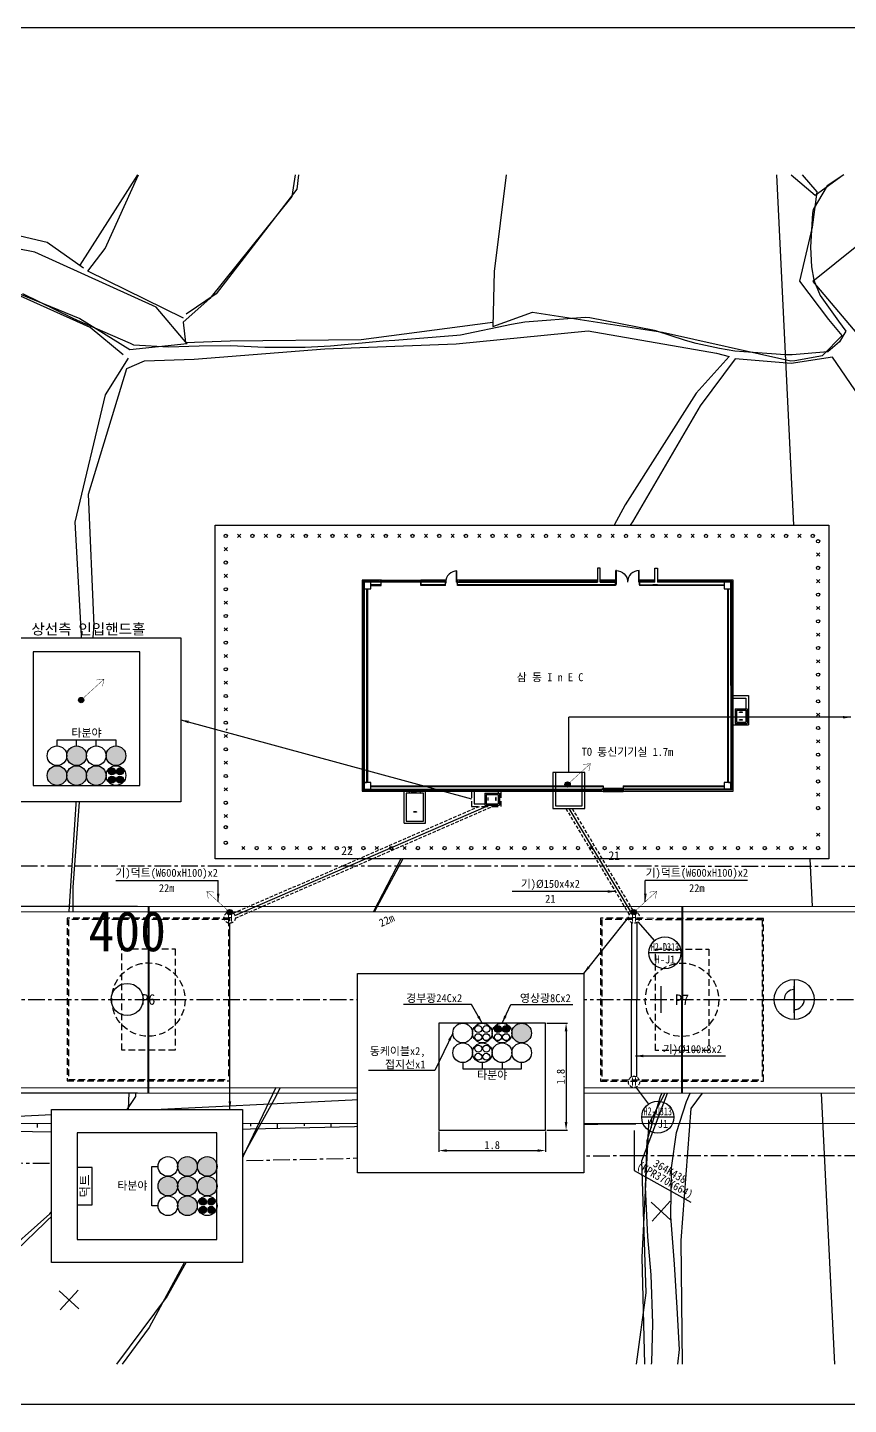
# Model space of a CAD drawing. Extents: x -230 to 157, y -3 to 160.
# Drawn here: x 52.8 to 114.4, y -3 to 100.2 of the extents above; entities that cross this region are included whole.
import ezdxf
from ezdxf.enums import TextEntityAlignment as Align

# ---------------------------------------------------------------- set-up
doc = ezdxf.new("R2010")
doc.units = 0
doc.header["$MEASUREMENT"] = 0
for name, pattern in [('A-CENTR01', [2, 1.25, -0.25, 0.25, -0.25]), ('CENTER', [2, 1.25, -0.25, 0.25, -0.25]), ('HIDDEN', [0.375, 0.25, -0.125]), ('JTBR$0$DASHED', [0.75, 0.5, -0.25]), ('PM$0$CONTINUOUS', [0])]:
    doc.linetypes.add(name, pattern=pattern)
doc.layers.get('Defpoints').update_dxf_attribs({"linetype": 'CONTINUOUS'})
for name, color, linetype in [('TT-BASE', 253, 'CONTINUOUS'), ('TT-CNTL', 1, 'A-CENTR01'), ('TT-LEAL', 1, 'CONTINUOUS'), ('TT-LEAT', 3, 'CONTINUOUS'), ('TT-LINE', 7, 'CONTINUOUS'), ('TT-TEXT', 3, 'CONTINUOUS'), ('TX-LINE', 2, 'CONTINUOUS'), ('TX-PAPR', 2, 'CONTINUOUS'), ('TZ-DIMS', 1, 'CONTINUOUS'), ('TZ-LEAL', 1, 'CONTINUOUS'), ('TZ-LEAT', 3, 'CONTINUOUS'), ('TZ-LINE', 7, 'CONTINUOUS'), ('TZ-TEX2', 3, 'CONTINUOUS'), ('TZ-TEXT', 6, 'CONTINUOUS')]:
    doc.layers.add(name, color=color, linetype=linetype)
doc.styles.get("Standard").update_dxf_attribs({"font": 'GulimChe.ttf'})
doc.linetypes.add('ZIGZAG', pattern='A,0.00254,-5.08,[131,ltypeshp.shx,S=5.08,R=0,X=-5.08,Y=0],-10.16,[131,ltypeshp.shx,S=5.08,R=180,X=5.08,Y=0],-5.08', length=20.32254)
doc.dimstyles.new('D200', dxfattribs={"dimscale": 0.2, "dimtxt": 3, "dimasz": 3, "dimexe": 0.5, "dimexo": 0.5, "dimgap": 0.5, "dimtad": 1, "dimdec": 0, "dimzin": 1, "dimdsep": 46, "dimlunit": 6, "dimtxsty": 'Standard', "dimcen": 1, "dimclrd": 1, "dimclre": 1, "dimclrt": 3, "dimadec": 0, "dimazin": 0, "dimtfac": 1, "dimtdec": 0, "dimtix": 1, "dimtmove": 2, "dimatfit": 3, "dimfxl": 0, "dimtvp": 2, "dimlwd": -1, "dimlwe": -1, "dimarcsym": 0})
doc.dimstyles.new('지시선200', dxfattribs={"dimscale": 0.2, "dimtxt": 3, "dimasz": 3, "dimexe": 0.5, "dimexo": 0.5, "dimgap": 0.5, "dimtad": 1, "dimdec": 0, "dimzin": 1, "dimdsep": 46, "dimlunit": 6, "dimtxsty": 'Standard', "dimcen": 1, "dimclrd": 6, "dimclre": 6, "dimclrt": 3, "dimadec": 0, "dimazin": 0, "dimtfac": 1, "dimtdec": 0, "dimtix": 1, "dimtmove": 2, "dimatfit": 3, "dimfxl": 0, "dimtvp": 2, "dimlwd": -1, "dimlwe": -1, "dimarcsym": 0})

# ---------------------------------------------------------------- blocks, each defined once
blk = doc.blocks.new('*D17')
at = {"layer": 'Defpoints', "color": 0}
for p in [(83.66, 17.56), (91.66, 17.56), (91.66, 16.02)]:
    blk.add_point(p, dxfattribs=at)
at = {"layer": 'TZ-LINE', "color": 1}
for p, q in [((83.66, 17.46), (83.66, 15.92)), ((91.66, 17.46), (91.66, 15.92)), ((84.26, 16.02), (91.06, 16.02))]:
    blk.add_line(p, q, dxfattribs=at)
for points in [[(84.26, 16.12), (84.26, 15.92), (83.66, 16.02)], [(91.06, 16.12), (91.06, 15.92), (91.66, 16.02)]]:
    blk.add_solid(points, dxfattribs=at)
at = {"layer": 'TZ-LINE', "color": 3, "insert": (87.66, 16.43), "char_height": 0.6, "attachment_point": 5}
blk.add_mtext('1.8', dxfattribs=at)
blk = doc.blocks.new('*D18')
at = {"layer": 'Defpoints', "color": 0}
for p in [(91.66, 25.56), (91.66, 17.56), (93.2, 17.56)]:
    blk.add_point(p, dxfattribs=at)
at = {"layer": 'TZ-LINE', "color": 1}
for p, q in [((91.76, 25.56), (93.3, 25.56)), ((93.2, 24.96), (93.2, 18.16)), ((91.76, 17.56), (93.3, 17.56))]:
    blk.add_line(p, q, dxfattribs=at)
for points in [[(93.1, 24.96), (93.3, 24.96), (93.2, 25.56)], [(93.1, 18.16), (93.3, 18.16), (93.2, 17.56)]]:
    blk.add_solid(points, dxfattribs=at)
at = {"layer": 'TZ-LINE', "color": 3, "insert": (92.8, 21.56), "char_height": 0.6, "attachment_point": 5, "rotation": 90}
blk.add_mtext('1.8', dxfattribs=at)

msp = doc.modelspace()

# ---------------------------------------------------------------- hatches: boundary and pattern name
at = {"layer": 'TZ-LINE'}
h = msp.add_hatch(color=256, dxfattribs=at)
h.dxf.hatch_style = 1
h.paths.add_polyline_path([(93.11, 43.46, 1), (93.51, 43.46, 1)])
h = msp.add_hatch(color=256, dxfattribs=at)
h.dxf.hatch_style = 1
h.paths.add_polyline_path([(67.78, 33.89, 1), (68.18, 33.89, 1)])
h = msp.add_hatch(color=256, dxfattribs=at)
h.dxf.hatch_style = 1
h.paths.add_polyline_path([(98.08, 33.89, 1), (98.48, 33.89, 1)])

# ---------------------------------------------------------------- linework, layer by layer
at = {"layer": 'TT-BASE', "linetype": 'Continuous'}
for p, q in [((61.08, 89.15), (56.74, 82.37)), ((58.65, 83.64), (61.14, 89.15)), ((72.89, 89.15), (72.64, 87.54)), ((73.13, 89.15), (73.01, 88.08)), ((88.71, 89.15), (87.82, 81.9)), ((110.06, 89.15), (111.86, 87.62)), ((112.01, 87.87), (110.91, 89.15)), ((111.86, 87.62), (113.97, 89.15)), ((114.03, 89.15), (112.78, 88.33)), ((73.01, 88.08), (66.98, 80.23)), ((111.68, 85.24), (112.01, 87.87)), ((112.78, 88.33), (111.71, 86.56)), ((72.64, 87.54), (66.49, 79.88)), ((119.32, 87.29), (111.69, 81.15)), ((54.3, 84.07), (45.28, 86.2)), ((111.67, 86.27), (111.52, 83.74)), ((111.71, 86.56), (111.67, 86.27)), ((53.37, 83.35), (45.96, 84.8)), ((110.72, 81.18), (111.68, 85.24)), ((57.02, 82.15), (54.3, 84.07)), ((57.36, 81.92), (58.65, 83.64)), ((111.52, 83.74), (111.6, 82.25)), ((62.47, 79.24), (53.37, 83.35)), ((47.61, 82.1), (56.75, 78.39)), ((57.52, 77.7), (48.58, 81.74)), ((64.52, 78.42), (57.36, 81.92)), ((87.82, 81.9), (87.72, 77.78)), ((111.6, 82.25), (111.76, 81.25)), ((112.9, 78.31), (110.72, 81.18)), ((111.69, 81.15), (117.33, 74.47)), ((111.76, 81.25), (112.24, 80.12)), ((56.21, 78.42), (52.49, 80.23)), ((66.49, 79.88), (64.49, 78.1)), ((66.98, 80.23), (64.73, 78.7)), ((112.24, 80.12), (113.63, 78.19)), ((64.79, 76.48), (62.47, 79.24)), ((87.72, 77.78), (90.69, 78.86)), ((94.62, 78.47), (90.1, 78.12)), ((90.69, 78.86), (100.43, 77.35)), ((94.99, 78.44), (94.62, 78.47)), ((99.82, 77.49), (94.99, 78.44)), ((56.58, 78.23), (56.21, 78.42)), ((60.55, 76.52), (56.58, 78.23)), ((56.75, 78.39), (60.5, 76.07)), ((60.01, 75.66), (57.52, 77.7)), ((64.49, 78.1), (64.68, 76.58)), ((77.85, 76.82), (87.52, 78.08)), ((84.96, 76.48), (94.85, 77.47)), ((89.12, 77.94), (85.29, 77.13)), ((87.52, 78.08), (87.74, 78.11)), ((90.1, 78.12), (89.12, 77.94)), ((94.85, 77.47), (104.48, 75.78)), ((99.93, 77.46), (99.82, 77.49)), ((102.15, 76.74), (99.93, 77.46)), ((113.89, 77.12), (112.9, 78.31)), ((113.63, 78.19), (114.18, 77.43)), ((114.18, 77.43), (113.7, 76.64)), ((60.5, 76.07), (64.79, 76.5)), ((60.79, 76.39), (60.55, 76.52)), ((63.4, 76.23), (60.79, 76.39)), ((64.68, 76.58), (68.02, 76.72)), ((68.02, 76.72), (77.85, 76.82)), ((75.11, 76.1), (84.96, 76.48)), ((79.48, 76.69), (75.53, 76.31)), ((80.37, 76.74), (79.48, 76.69)), ((85.01, 77.11), (80.37, 76.74)), ((85.29, 77.13), (85.01, 77.11)), ((100.43, 77.35), (110.04, 75.22)), ((102.95, 76.5), (102.15, 76.74)), ((104.69, 76.13), (102.95, 76.5)), ((112.43, 75.6), (113.89, 77.12)), ((113.7, 76.64), (112.81, 75.88)), ((58.68, 72.66), (60.41, 75.42)), ((65.69, 76.32), (63.4, 76.23)), ((65.31, 75.34), (75.11, 76.1)), ((68.05, 76.33), (65.69, 76.32)), ((70.62, 76.21), (68.05, 76.33)), ((73.65, 76.21), (70.62, 76.21)), ((75.53, 76.31), (73.65, 76.21)), ((105.42, 75.54), (102.94, 72.79)), ((105.88, 75.36), (103.24, 71.85)), ((104.48, 75.78), (105.42, 75.54)), ((105.84, 75.93), (104.69, 76.13)), ((109.62, 75.67), (105.84, 75.93)), ((110.06, 75), (105.88, 75.36)), ((110.15, 75.66), (109.62, 75.67)), ((113.18, 75.49), (110.06, 75)), ((112.81, 75.88), (110.15, 75.66)), ((110.35, 75.23), (112.43, 75.6)), ((115.18, 72.56), (113.18, 75.49)), ((57.41, 65.21), (60.27, 74.63)), ((60.27, 74.63), (61.61, 75.22)), ((61.61, 75.22), (65.31, 75.34)), ((110.04, 75.22), (110.35, 75.23)), ((56.39, 63.12), (58.68, 72.66)), ((102.94, 72.79), (97.64, 64.43)), ((103.24, 71.85), (98.18, 63.15)), ((57.83, 55.37), (57.41, 65.21)), ((97.64, 64.43), (96.8, 62.89)), ((56.95, 53.27), (56.39, 63.12)), ((98.18, 63.15), (98.01, 62.89)), ((56.97, 45.51), (57.83, 55.37)), ((56.57, 43.5), (56.95, 53.27)), ((56.26, 35.77), (56.97, 45.51)), ((55.94, 33.94), (56.57, 43.5)), ((80.82, 37.89), (78.76, 33.93)), ((80.96, 37.89), (78.85, 33.93)), ((56.26, 33.94), (56.26, 35.77)), ((80.3, 28.35), (80.3, 26.35)), ((100.3, 28.35), (100.3, 26.35)), ((110.3, 28.84), (110.3, 25.84)), ((110.3, 26.34), (110.3, 28.34)), ((108.8, 27.34), (111.8, 27.34)), ((71.45, 20.74), (68.02, 13.55)), ((71.78, 20.73), (71.32, 19.85)), ((55.55, 11.98), (60.95, 20.08)), ((60.39, 19.1), (60.45, 20.34)), ((60.95, 20.08), (60.96, 20.34)), ((71.32, 19.85), (66.57, 11.3)), ((98.88, 15.24), (100.81, 20.32)), ((100.25, 20.05), (99.26, 16.76)), ((100.59, 20.32), (99.38, 17.98)), ((100.37, 20.32), (100.25, 20.05)), ((101.47, 17.38), (102.23, 19.7)), ((102.23, 19.7), (102.51, 20.32)), ((102.57, 19.17), (103.42, 20.32)), ((54.5, 11.28), (60.39, 19.1)), ((101.82, 9.27), (102.57, 19.17)), ((99.38, 17.98), (98.87, 8.03)), ((99.26, 16.76), (99.14, 13.27)), ((101.11, 14.73), (101.47, 17.38)), ((99.21, 5.36), (98.88, 15.24)), ((101.04, 11.07), (101.11, 14.73)), ((68.02, 13.55), (63.29, 5.1)), ((99.14, 13.27), (99.31, 9.55)), ((48.42, 5.13), (55.55, 11.98)), ((47.05, 4.66), (54.5, 11.28)), ((66.57, 11.3), (61.94, 2.75)), ((101.32, 7.51), (101.04, 11.07)), ((99.31, 9.55), (99.55, 6.7)), ((101.92, 0), (101.82, 9.27)), ((98.87, 8.03), (99.08, 0)), ((101.52, 4.24), (101.32, 7.51)), ((99.55, 6.7), (99.67, 3.07)), ((98.49, 0), (99.21, 5.36)), ((63.29, 5.1), (59.51, 0)), ((101.71, 1.12), (101.52, 4.24)), ((61.94, 2.75), (59.92, 0)), ((99.67, 3.07), (99.6, 0.13)), ((101.57, 0), (101.71, 1.12)), ((99.6, 0.13), (99.57, 0))]:
    msp.add_line(p, q, dxfattribs=at)
at = {"layer": 'TT-BASE'}
for p, q in [((110.27, 62.89), (108.99, 89.15)), ((68.58, 61.98), (68.81, 62.21)), ((68.58, 62.21), (68.81, 61.98)), ((70.58, 61.98), (70.81, 62.21)), ((70.58, 62.21), (70.81, 61.98)), ((72.58, 61.98), (72.81, 62.21)), ((72.58, 62.21), (72.81, 61.98)), ((74.58, 61.98), (74.81, 62.21)), ((74.58, 62.21), (74.81, 61.98)), ((76.58, 61.98), (76.81, 62.21)), ((76.58, 62.21), (76.81, 61.98)), ((78.58, 61.98), (78.81, 62.21)), ((78.58, 62.21), (78.81, 61.98)), ((80.58, 61.98), (80.81, 62.21)), ((80.58, 62.21), (80.81, 61.98)), ((82.58, 61.98), (82.81, 62.21)), ((82.58, 62.21), (82.81, 61.98)), ((84.58, 61.98), (84.81, 62.21)), ((84.58, 62.21), (84.81, 61.98)), ((86.58, 61.98), (86.81, 62.21)), ((86.58, 62.21), (86.81, 61.98)), ((88.58, 61.98), (88.81, 62.21)), ((88.58, 62.21), (88.81, 61.98)), ((90.58, 61.98), (90.81, 62.21)), ((90.58, 62.21), (90.81, 61.98)), ((92.58, 61.98), (92.81, 62.21)), ((92.58, 62.21), (92.81, 61.98)), ((94.58, 61.98), (94.81, 62.21)), ((94.58, 62.21), (94.81, 61.98)), ((96.58, 61.98), (96.81, 62.21)), ((96.58, 62.21), (96.81, 61.98)), ((98.58, 61.98), (98.81, 62.21)), ((98.58, 62.21), (98.81, 61.98)), ((100.58, 61.98), (100.81, 62.21)), ((100.58, 62.21), (100.81, 61.98)), ((102.58, 61.98), (102.81, 62.21)), ((102.58, 62.21), (102.81, 61.98)), ((104.58, 61.98), (104.81, 62.21)), ((104.58, 62.21), (104.81, 61.98)), ((106.58, 61.98), (106.81, 62.21)), ((106.58, 62.21), (106.81, 61.98)), ((108.58, 61.98), (108.81, 62.21)), ((108.58, 62.21), (108.81, 61.98)), ((110.58, 61.98), (110.81, 62.21)), ((110.58, 62.21), (110.81, 61.98)), ((67.58, 60.98), (67.81, 61.21)), ((67.58, 61.21), (67.81, 60.98)), ((111.98, 60.58), (112.21, 60.81)), ((111.98, 60.81), (112.21, 60.58)), ((67.58, 58.98), (67.81, 59.21)), ((67.58, 59.21), (67.81, 58.98)), ((95.56, 59.67), (95.56, 58.78)), ((77.91, 58.78), (77.91, 42.96)), ((79.31, 58.78), (77.91, 58.78)), ((78, 58.69), (78, 43.05)), ((79.21, 58.69), (78, 58.69)), ((78.06, 58.62), (78.06, 51.25)), ((84.15, 58.62), (78.06, 58.62)), ((78.25, 58.12), (78.25, 43.62)), ((78.31, 58.12), (78.31, 43.62)), ((79.31, 58.43), (78.56, 58.43)), ((78.56, 58.43), (79.31, 58.43)), ((79.21, 58.69), (79.21, 58.62)), ((79.31, 58.78), (79.31, 58.43)), ((79.33, 58.38), (79.33, 58.68)), ((79.36, 58.78), (82.26, 58.78)), ((79.36, 58.74), (82.26, 58.74)), ((79.36, 58.72), (82.26, 58.72)), ((79.36, 58.68), (82.26, 58.68)), ((82.3, 58.38), (82.3, 58.68)), ((82.31, 58.78), (82.31, 58.43)), ((83.35, 58.43), (82.31, 58.43)), ((83.29, 58.62), (82.39, 58.62)), ((84.15, 58.43), (83.06, 58.43)), ((84.15, 58.38), (84.15, 58.43)), ((96.94, 58.43), (85.05, 58.43)), ((85.31, 58.78), (85.31, 58.78)), ((99.86, 58.63), (98.71, 58.63)), ((98.71, 58.43), (105.06, 58.43)), ((100.06, 58.43), (99.71, 58.43)), ((105.56, 58.62), (100.06, 58.63)), ((105.32, 43.62), (105.32, 58.12)), ((105.37, 43.62), (105.37, 58.12)), ((105.56, 50.87), (105.56, 58.6)), ((111.98, 58.58), (112.21, 58.81)), ((111.98, 58.81), (112.21, 58.58)), ((67.58, 56.98), (67.81, 57.21)), ((67.58, 57.21), (67.81, 56.98)), ((111.98, 56.58), (112.21, 56.81)), ((111.98, 56.81), (112.21, 56.58)), ((67.58, 54.98), (67.81, 55.21)), ((67.58, 55.21), (67.81, 54.98)), ((111.98, 54.58), (112.21, 54.81)), ((111.98, 54.81), (112.21, 54.58)), ((67.58, 52.98), (67.81, 53.21)), ((67.58, 53.21), (67.81, 52.98)), ((111.98, 52.58), (112.21, 52.81)), ((111.98, 52.81), (112.21, 52.58)), ((67.58, 50.98), (67.81, 51.21)), ((67.58, 51.21), (67.81, 50.98)), ((78.06, 51.25), (78.06, 43.62)), ((111.98, 50.58), (112.21, 50.81)), ((111.98, 50.81), (112.21, 50.58)), ((77.91, 50.22), (77.91, 42.96)), ((78, 50.12), (78, 43.05)), ((105.73, 50.12), (106.87, 50.12)), ((105.73, 49.92), (106.67, 49.92)), ((106.67, 49.92), (106.67, 49.12)), ((106.87, 50.12), (106.87, 47.92)), ((67.58, 48.98), (67.81, 49.21)), ((67.58, 49.21), (67.81, 48.98)), ((105.87, 49.12), (105.87, 48.02)), ((105.87, 49.12), (106.77, 49.12)), ((105.97, 49.02), (105.97, 48.12)), ((105.97, 49.02), (106.67, 49.02)), ((106.42, 48.88), (106.2, 48.88)), ((106.2, 48.86), (106.2, 48.88)), ((106.42, 48.86), (106.2, 48.86)), ((106.42, 48.86), (106.42, 48.88)), ((106.67, 49.02), (106.67, 48.12)), ((106.77, 49.12), (106.77, 48.02)), ((111.98, 48.58), (112.21, 48.81)), ((111.98, 48.81), (112.21, 48.58)), ((67.74, 47.54), (67.79, 47.66)), ((105.73, 47.92), (106.87, 47.92)), ((105.87, 48.02), (106.77, 48.02)), ((105.97, 48.12), (106.67, 48.12)), ((106.42, 48.3), (106.2, 48.3)), ((106.2, 48.28), (106.2, 48.3)), ((106.42, 48.28), (106.2, 48.28)), ((106.42, 48.28), (106.42, 48.3)), ((67.58, 46.98), (67.81, 47.21)), ((67.58, 47.21), (67.81, 46.98)), ((111.98, 46.58), (112.21, 46.81)), ((111.98, 46.81), (112.21, 46.58)), ((67.58, 44.98), (67.81, 45.21)), ((67.58, 45.21), (67.81, 44.98)), ((111.98, 44.58), (112.21, 44.81)), ((111.98, 44.81), (112.21, 44.58)), ((78.56, 43.31), (78.56, 43.37)), ((78.56, 43.37), (95.99, 43.37)), ((95.99, 43.37), (95.99, 43.18)), ((97.49, 43.37), (105.06, 43.37)), ((97.49, 43.37), (97.49, 43.18)), ((67.58, 42.98), (67.81, 43.21)), ((67.58, 43.21), (67.81, 42.98)), ((77.91, 42.96), (95.99, 42.96)), ((78, 43.05), (95.89, 43.05)), ((78.56, 43.31), (95.99, 43.31)), ((78.56, 43.12), (95.99, 43.12)), ((86.31, 42.96), (86.31, 42.02)), ((87.11, 42.82), (87.11, 41.92)), ((87.11, 42.82), (88.21, 42.82)), ((87.21, 42.72), (87.21, 42.02)), ((87.21, 42.72), (88.11, 42.72)), ((87.35, 42.27), (87.35, 42.49)), ((87.37, 42.49), (87.35, 42.49)), ((87.37, 42.27), (87.37, 42.49)), ((87.93, 42.27), (87.93, 42.49)), ((87.95, 42.49), (87.93, 42.49)), ((87.95, 42.27), (87.95, 42.49)), ((88.11, 42.96), (88.11, 42.82)), ((88.11, 42.72), (88.11, 42.02)), ((88.21, 42.82), (88.21, 41.92)), ((95.89, 43.12), (95.89, 43.05)), ((95.99, 43.08), (95.99, 42.91)), ((97.49, 42.91), (95.99, 42.91)), ((96.07, 43.08), (96.07, 42.91)), ((96.14, 43.08), (96.14, 42.91)), ((96.21, 43.08), (96.21, 42.91)), ((96.28, 43.08), (96.28, 42.91)), ((96.35, 43.08), (96.35, 42.91)), ((96.42, 43.08), (96.42, 42.91)), ((96.49, 43.08), (96.49, 42.91)), ((96.56, 43.08), (96.56, 42.91)), ((96.63, 43.08), (96.63, 42.91)), ((96.7, 43.08), (96.7, 42.91)), ((96.78, 43.08), (96.78, 42.91)), ((96.86, 43.08), (96.86, 42.91)), ((96.93, 43.08), (96.93, 42.91)), ((97, 43.08), (97, 42.91)), ((97.07, 43.08), (97.07, 42.91)), ((97.14, 43.08), (97.14, 42.91)), ((97.21, 43.08), (97.21, 42.91)), ((97.28, 43.08), (97.28, 42.91)), ((97.35, 43.08), (97.35, 42.91)), ((97.42, 43.08), (97.42, 42.91)), ((97.49, 43.31), (105.06, 43.31)), ((97.49, 43.11), (97.49, 42.96)), ((97.49, 42.96), (97.49, 43.11)), ((97.49, 43.08), (97.49, 42.91)), ((97.59, 43.12), (97.59, 43.05)), ((111.98, 42.58), (112.21, 42.81)), ((111.98, 42.81), (112.21, 42.58)), ((81.99, 41.41), (81.76, 41.41)), ((81.99, 41.41), (81.76, 41.41)), ((81.99, 41.38), (81.76, 41.38)), ((81.99, 41.38), (81.76, 41.38)), ((81.99, 41.41), (81.99, 41.38)), ((81.99, 41.41), (81.99, 41.38)), ((86.31, 42.02), (87.11, 42.02)), ((87.11, 41.92), (88.21, 41.92)), ((87.21, 42.02), (88.11, 42.02)), ((87.37, 42.27), (87.35, 42.27)), ((87.95, 42.27), (87.93, 42.27)), ((67.58, 40.98), (67.81, 41.21)), ((67.58, 41.21), (67.81, 40.98)), ((111.98, 39.58), (112.21, 39.81)), ((111.98, 39.81), (112.21, 39.58)), ((68.9, 38.58), (69.13, 38.81)), ((69.13, 38.58), (68.9, 38.81)), ((70.9, 38.58), (71.13, 38.81)), ((71.13, 38.58), (70.9, 38.81)), ((72.9, 38.58), (73.13, 38.81)), ((73.13, 38.58), (72.9, 38.81)), ((74.9, 38.58), (75.13, 38.81)), ((75.13, 38.58), (74.9, 38.81)), ((76.9, 38.58), (77.13, 38.81)), ((77.13, 38.58), (76.9, 38.81)), ((78.9, 38.58), (79.13, 38.81)), ((79.13, 38.58), (78.9, 38.81)), ((80.98, 38.58), (81.21, 38.81)), ((81.21, 38.58), (80.98, 38.81)), ((82.98, 38.58), (83.21, 38.81)), ((83.21, 38.58), (82.98, 38.81)), ((84.98, 38.58), (85.21, 38.81)), ((85.21, 38.58), (84.98, 38.81)), ((86.98, 38.58), (87.21, 38.81)), ((87.21, 38.58), (86.98, 38.81)), ((88.98, 38.58), (89.21, 38.81)), ((89.21, 38.58), (88.98, 38.81)), ((90.98, 38.58), (91.21, 38.81)), ((91.21, 38.58), (90.98, 38.81)), ((92.98, 38.58), (93.21, 38.81)), ((93.21, 38.58), (92.98, 38.81)), ((94.98, 38.58), (95.21, 38.81)), ((95.21, 38.58), (94.98, 38.81)), ((96.98, 38.58), (97.21, 38.81)), ((97.21, 38.58), (96.98, 38.81)), ((98.98, 38.58), (99.21, 38.81)), ((99.21, 38.58), (98.98, 38.81)), ((100.98, 38.58), (101.21, 38.81)), ((101.21, 38.58), (100.98, 38.81)), ((102.98, 38.58), (103.21, 38.81)), ((103.21, 38.58), (102.98, 38.81)), ((104.98, 38.58), (105.21, 38.81)), ((105.21, 38.58), (104.98, 38.81)), ((106.98, 38.58), (107.21, 38.81)), ((107.21, 38.58), (106.98, 38.81)), ((108.98, 38.58), (109.21, 38.81)), ((109.21, 38.58), (108.98, 38.81)), ((110.98, 38.58), (111.21, 38.81)), ((111.21, 38.58), (110.98, 38.81)), ((111.67, 34.32), (111.49, 37.89)), ((-1.13, 34.36, 157), (157.31, 34.3, 157)), ((61.87, 34.34, 157), (61.86, 20.34, 157)), ((61.92, 34.34, 157), (61.91, 20.34, 157)), ((101.87, 34.32, 157), (101.86, 20.32, 157)), ((101.92, 34.32, 157), (101.91, 20.32, 157)), ((-1.13, 33.96, 157), (157.31, 33.9, 157)), ((-1.13, 20.76, 157), (157.31, 20.7, 157)), ((-1.13, 20.36, 157), (157.31, 20.3, 157)), ((-1.13, 16.01), (87.38, 20.33)), ((113.34, 0), (112.35, 20.32)), ((157.31, 18.01), (5.67, 18.06)), ((38.44, 17.57), (58.44, 17.41)), ((53.58, 17.75, 157), (53.58, 18.04, 157)), ((55.58, 17.43, 157), (55.58, 18.04, 157)), ((57.58, 17.74, 157), (57.58, 18.04, 157)), ((58.44, 17.41), (78.44, 17.85)), ((59.58, 17.44, 157), (59.58, 18.04, 157)), ((61.58, 17.76, 157), (61.58, 18.04, 157)), ((63.58, 17.53, 157), (63.58, 18.04, 157)), ((65.58, 17.8, 157), (65.58, 18.04, 157)), ((67.58, 17.61, 157), (67.58, 18.04, 157)), ((69.58, 17.85, 157), (69.58, 18.04, 157)), ((71.58, 17.7, 157), (71.58, 18.04, 157)), ((73.58, 17.87, 157), (73.58, 18.04, 157)), ((75.58, 17.79, 157), (75.58, 18.04, 157)), ((77.58, 17.9, 157), (77.58, 18.03, 157)), ((78.44, 17.85), (98.44, 18.03)), ((79.58, 17.86, 157), (79.58, 18.03, 157)), ((81.58, 17.88, 157), (81.58, 18.03, 157)), ((83.58, 17.9, 157), (83.58, 18.03, 157)), ((85.58, 17.92, 157), (85.58, 18.03, 157)), ((87.58, 17.93, 157), (87.58, 18.03, 157)), ((89.58, 17.95, 157), (89.58, 18.03, 157)), ((91.58, 17.97, 157), (91.58, 18.03, 157)), ((93.58, 17.99, 157), (93.58, 18.03, 157)), ((95.58, 18, 157), (95.58, 18.03, 157)), ((97.58, 18.02, 157), (97.58, 18.03, 157)), ((101.06, 10.81), (99.57, 12.16)), ((99.64, 10.74), (100.99, 12.22)), ((56.68, 4.15), (55.2, 5.5)), ((55.27, 4.08), (56.62, 5.56))]:
    msp.add_line(p, q, dxfattribs=at)
at = {"layer": 'TT-BASE', "ltscale": 0.1}
for p, q in [((78.06, 58.12), (78.25, 58.12)), ((78.56, 58.38), (79.33, 58.38)), ((79.31, 58.62), (79.21, 58.62)), ((79.31, 58.62), (79.31, 58.78)), ((79.31, 58.78), (79.31, 58.62)), ((84.15, 58.38), (82.3, 58.38)), ((84.15, 58.78), (82.31, 58.78)), ((82.39, 58.62), (82.39, 58.69)), ((84.08, 58.62), (84.08, 58.69)), ((84.15, 58.42), (84.15, 58.78)), ((95.56, 58.78), (85.05, 58.78)), ((85.05, 58.38), (85.05, 58.78)), ((85.05, 58.62), (95.56, 58.62)), ((85.16, 58.62), (85.05, 58.62)), ((96.91, 58.38), (85.05, 58.38)), ((85.16, 58.69), (85.16, 58.62)), ((85.56, 58.62), (85.56, 58.62)), ((96.94, 58.78), (95.76, 58.78)), ((95.77, 58.78), (95.76, 58.77)), ((95.76, 58.62), (96.91, 58.62)), ((96.91, 58.43), (96.91, 58.38)), ((99.86, 58.78), (98.68, 58.78)), ((98.68, 58.69), (98.68, 58.78)), ((98.71, 58.63), (98.71, 58.43)), ((98.71, 58.43), (98.71, 58.38)), ((105.06, 58.38), (98.71, 58.38)), ((105.72, 58.78), (100.06, 58.78)), ((105.72, 42.96), (105.72, 58.78)), ((78.06, 43.62), (78.25, 43.62)), ((105.37, 43.62), (105.56, 43.62)), ((81.07, 40.56), (81.07, 43.05)), ((82.67, 40.56), (82.67, 43.05)), ((95.99, 43.12), (95.89, 43.12)), ((95.89, 43.12), (95.89, 43.05)), ((100.06, 43.12), (97.49, 43.12)), ((97.49, 43.12), (97.59, 43.12)), ((97.49, 42.96), (105.72, 42.96)), ((97.59, 43.12), (97.59, 43.05)), ((81.07, 40.56), (82.67, 40.56))]:
    msp.add_line(p, q, dxfattribs=at)
at = {"layer": 'TT-BASE'}
msp.add_line((100.06, 58.8), (100.06, 58.8), dxfattribs=at).dxf.unprotected_set("ltscale", 0)
at = {"layer": 'TT-BASE', "ltscale": 8}
for p, q in [((81.47, 42.96), (82.27, 42.81)), ((82.27, 42.96), (81.47, 42.81))]:
    msp.add_line(p, q, dxfattribs=at)
at = {"layer": 'TT-BASE', "linetype": 'CENTER'}
for p, q in [((12.34, 37.38), (157.31, 37.33)), ((98.49, 15.63), (78.5, 15.45)), ((157.31, 15.61), (98.49, 15.63)), ((58.49, 15.01), (38.6, 15.17)), ((78.5, 15.45), (58.49, 15.01))]:
    msp.add_line(p, q, dxfattribs=at)
at = {"layer": 'TT-BASE', "linetype": 'PM$0$CONTINUOUS'}
for p, q in [((-1.13, 34.36, 157), (61.08, 34.34, 157)), ((61.08, 34.34, 157), (157.31, 34.3, 157)), ((-1.13, 20.36, 157), (61.07, 20.34, 157)), ((61.07, 20.34, 157), (157.31, 20.3, 157))]:
    msp.add_line(p, q, dxfattribs=at)
at = {"layer": 'TT-BASE', "linetype": 'JTBR$0$DASHED'}
for p, q in [((55.79, 33.44, 157), (55.79, 21.24, 157)), ((67.99, 33.44, 157), (55.79, 33.44, 157)), ((55.89, 33.34, 157), (55.89, 21.34, 157)), ((67.89, 33.34, 157), (55.89, 33.34, 157)), ((67.89, 33.34, 157), (67.89, 21.34, 157)), ((67.99, 21.24, 157), (67.99, 33.44, 157)), ((95.79, 33.43, 157), (95.79, 21.23, 157)), ((107.99, 33.42, 157), (95.79, 33.43, 157)), ((95.89, 33.33, 157), (95.89, 21.33, 157)), ((107.89, 33.32, 157), (95.89, 33.33, 157)), ((107.89, 33.32, 157), (107.89, 21.32, 157)), ((107.99, 21.22, 157), (107.99, 33.42, 157)), ((59.89, 31.14, 157), (63.89, 31.14, 157)), ((59.89, 23.54, 157), (59.89, 31.14, 157)), ((63.89, 31.14, 157), (63.89, 23.54, 157)), ((99.89, 31.12, 157), (103.89, 31.12, 157)), ((99.89, 23.52, 157), (99.89, 31.12, 157)), ((103.89, 31.12, 157), (103.89, 23.52, 157)), ((63.89, 23.54, 157), (59.89, 23.54, 157)), ((103.89, 23.52, 157), (99.89, 23.52, 157)), ((55.79, 21.24, 157), (67.99, 21.24, 157)), ((55.89, 21.34, 157), (67.89, 21.34, 157)), ((95.79, 21.23, 157), (107.99, 21.22, 157)), ((95.89, 21.33, 157), (107.89, 21.32, 157))]:
    msp.add_line(p, q, dxfattribs=at)
at = {"layer": 'TT-BASE'}
for points in [[(112.89, 37.89), (66.89, 37.89), (66.89, 62.89), (112.89, 62.89)], [(78.06, 58.12), (78.56, 58.12), (78.56, 58.62), (78.06, 58.62)], [(79.31, 58.68), (79.36, 58.68), (79.36, 58.78), (79.31, 58.78)], [(79.31, 58.68), (79.36, 58.68), (79.36, 58.78), (79.31, 58.78)], [(82.31, 58.68), (82.26, 58.68), (82.26, 58.78), (82.31, 58.78)], [(82.31, 58.68), (82.26, 58.68), (82.26, 58.78), (82.31, 58.78)], [(105.06, 58.12), (105.56, 58.12), (105.56, 58.62), (105.06, 58.62)], [(78.06, 43.12), (78.56, 43.12), (78.56, 43.62), (78.06, 43.62)], [(105.06, 43.12), (105.56, 43.12), (105.56, 43.62), (105.06, 43.62)], [(95.99, 43.18), (97.49, 43.18), (97.49, 43.08), (95.99, 43.08)]]:
    msp.add_lwpolyline(points, close=True, dxfattribs=at)
at = {"layer": 'TT-BASE', "const_width": 0.001}
for points in [[(76.49, 38.09), (112.69, 38.09), (112.69, 62.69), (67.09, 62.69), (67.09, 38.09), (76.49, 38.09)], [(76.49, 38.39), (67.39, 38.39), (67.39, 62.39), (112.39, 62.39), (112.39, 38.39), (76.49, 38.39)], [(76.49, 38.69), (67.69, 38.69), (67.69, 38.69), (67.69, 62.09), (112.09, 62.09), (112.09, 38.69), (76.49, 38.69)]]:
    msp.add_lwpolyline(points, dxfattribs=at)
at = {"layer": 'TT-BASE', "ltscale": 0.1}
for points in [[(85.02, 58.62), (85.02, 59.46, 0.414214), (84.18, 58.62, 0.414214)], [(96.94, 58.63), (96.94, 59.5, -0.414214), (97.81, 58.63, -0.414214)], [(98.68, 58.63), (98.68, 59.5, 0.414214), (97.81, 58.63, 0.414214)]]:
    msp.add_lwpolyline(points, format="xyb", dxfattribs=at)
for points in [[(85.02, 58.62), (84.98, 58.62), (84.98, 59.46), (85.02, 59.46)], [(96.94, 58.63), (96.98, 58.63), (96.98, 59.5), (96.94, 59.5)], [(98.68, 58.63), (98.65, 58.63), (98.65, 59.5), (98.68, 59.5)], [(82.39, 58.69), (84.08, 58.69)], [(85.16, 58.69), (95.56, 58.69)], [(95.76, 58.69), (96.94, 58.69)], [(100.06, 58.69), (105.63, 58.69), (105.63, 43.05), (97.59, 43.05)], [(98.68, 58.69), (99.86, 58.69)]]:
    msp.add_lwpolyline(points, dxfattribs=at)
at = {"layer": 'TT-BASE'}
for points in [[(95.56, 59.67), (95.56, 58.62)], [(95.76, 58.62), (95.76, 58.62), (95.76, 59.67), (95.56, 59.67)], [(99.86, 58.63), (99.86, 58.63), (99.86, 59.67), (100.06, 59.67)], [(100.06, 59.67), (100.06, 58.63)], [(105.56, 50.97), (105.56, 43.12), (99.91, 43.12)]]:
    msp.add_lwpolyline(points, dxfattribs=at)
at = {"layer": 'TT-BASE', "ltscale": 0.1}
for points in [[(84.15, 58.62), (84.18, 58.62), (84.18, 58.58), (84.19, 58.58), (84.19, 58.56), (84.18, 58.55), (84.15, 58.55)], [(85.05, 58.62), (85.02, 58.62), (85.02, 58.58), (85, 58.58), (85, 58.56), (85.02, 58.55), (85.05, 58.55)], [(96.91, 58.63), (96.94, 58.63), (96.94, 58.59), (96.96, 58.59), (96.96, 58.47), (96.94, 58.43), (96.91, 58.43)], [(98.71, 58.63), (98.68, 58.63), (98.68, 58.59), (98.67, 58.59), (98.67, 58.47), (98.68, 58.43), (98.71, 58.43)]]:
    msp.add_lwpolyline(points, close=True, dxfattribs=at)
at = {"layer": 'TT-BASE', "ltscale": 5}
msp.add_lwpolyline([(82.52, 40.71), (82.52, 42.81), (81.22, 42.81), (81.22, 40.71), (82.52, 40.71)], dxfattribs=at)
msp.add_lwpolyline([(82.27, 42.81), (81.47, 42.81), (81.47, 42.96), (82.27, 42.96)], close=True, dxfattribs=at)
at = {"layer": 'TT-BASE'}
for centre in [(67.69, 62.09), (69.69, 62.09), (71.69, 62.09), (73.69, 62.09), (75.69, 62.09), (77.69, 62.09), (79.69, 62.09), (81.69, 62.09), (83.69, 62.09), (85.69, 62.09), (87.69, 62.09), (89.69, 62.09), (91.69, 62.09), (93.69, 62.09), (95.69, 62.09), (97.69, 62.09), (99.69, 62.09), (101.69, 62.09), (103.69, 62.09), (105.69, 62.09), (107.69, 62.09), (109.69, 62.09), (111.69, 62.09), (112.09, 61.69), (67.69, 60.09), (112.09, 59.69), (67.69, 58.09), (112.09, 57.69), (67.69, 56.09), (112.09, 55.69), (67.69, 54.09), (112.09, 53.69), (67.69, 52.09), (112.09, 51.69), (67.69, 50.09), (112.09, 49.69), (67.69, 48.09), (112.09, 47.69), (67.69, 46.09), (112.09, 45.69), (67.69, 44.09), (112.09, 43.69), (67.69, 42.09), (112.09, 41.69), (67.69, 40.26), (67.69, 39.09), (70.01, 38.69), (72.01, 38.69), (74.01, 38.69), (76.01, 38.69), (78.01, 38.69), (80.09, 38.69), (82.09, 38.69), (84.09, 38.69), (86.09, 38.69), (88.09, 38.69), (90.09, 38.69), (92.09, 38.69), (94.09, 38.69), (96.09, 38.69), (98.09, 38.69), (100.09, 38.69), (102.09, 38.69), (104.09, 38.69), (106.09, 38.69), (108.09, 38.69), (110.09, 38.69), (112.09, 38.69)]:
    msp.add_circle(centre, 0.12, dxfattribs=at)
at = {"layer": 'TT-BASE', "linetype": 'JTBR$0$DASHED'}
for centre in [(61.89, 27.34, 157), (101.89, 27.32, 157)]:
    msp.add_circle(centre, 2.75, dxfattribs=at)
at = {"layer": 'TT-BASE', "linetype": 'Continuous'}
for centre, radius in [((60.3, 27.35), 1.2), ((60.3, 27.35), 1.2), ((60.3, 27.35), 1.2), ((60.3, 27.35), 1.2), ((110.3, 27.34), 1.5)]:
    msp.add_circle(centre, radius, dxfattribs=at)
for start, end in [(134.9801, 179.9801), (89.9801, 134.9801), (314.9801, 359.9801), (269.9801, 314.9801)]:
    msp.add_arc((110.3, 27.34), 0.75, start, end, dxfattribs=at)
at = {"layer": 'TT-CNTL'}
msp.add_lwpolyline([(-1.13, 27.38), (61.5, 27.35), (157.31, 27.32)], dxfattribs=at)
at = {"layer": 'TT-LEAL'}
for p, q in [((98.58, 33.16), (99.82, 31.74)), ((101.81, 30.84), (99.41, 30.84)), ((98.49, 20.7), (99.37, 19.5)), ((101.27, 18.52), (98.87, 18.52))]:
    msp.add_line(p, q, dxfattribs=at)
at = {"layer": 'TT-LEAL', "flags": 128}
msp.add_lwpolyline([(98.3, 17.52), (98.3, 14.53), (102.54, 12.15)], dxfattribs=at)
at = {"layer": 'TT-LEAL', "linetype": 'HIDDEN'}
for centre in [(67.99, 33.48, 157), (98.3, 33.48), (98.29, 21.17)]:
    msp.add_circle(centre, 0.42, dxfattribs=at)
at = {"layer": 'TT-LEAL'}
for centre in [(100.61, 30.84), (100.07, 18.52)]:
    msp.add_circle(centre, 1.2, dxfattribs=at)
at = {"layer": 'TT-LINE', "linetype": 'HIDDEN', "elevation": 157}
for points in [[(68.25, 33.81), (86.71, 41.82)], [(68.41, 33.44), (87.72, 41.82)]]:
    msp.add_lwpolyline(points, dxfattribs=at)
at = {"layer": 'TT-LINE', "linetype": 'HIDDEN'}
for points in [[(93.18, 41.66), (97.94, 33.69)], [(93.65, 41.66), (98.28, 33.89)]]:
    msp.add_lwpolyline(points, dxfattribs=at)
at = {"layer": 'TX-PAPR'}
msp.add_lwpolyline([(-1.89, 100.19), (157.31, 100.19), (157.31, -3.01), (-1.89, -3.01)], close=True, dxfattribs=at)
at = {"layer": 'TZ-LEAL', "elevation": 157}
msp.add_lwpolyline([(59.46, 36.25), (67.12, 36.25)], dxfattribs=at)
at = {"layer": 'TZ-LEAL'}
msp.add_lwpolyline([(106.8, 36.25), (99.14, 36.25)], dxfattribs=at)
at = {"layer": 'TZ-LINE', "linetype": 'HIDDEN', "ltscale": 2}
for p, q in [((86.11, 42.96), (86.11, 41.82)), ((88.31, 42.96), (88.31, 41.82)), ((86.11, 41.82), (88.31, 41.82))]:
    msp.add_line(p, q, dxfattribs=at)
at = {"layer": 'TZ-LINE', "const_width": 0.03}
for points in [[(93.31, 43.46), (95.02, 45.02)], [(94.47, 44.96), (95.02, 45.02), (94.91, 44.48)], [(98.28, 33.89), (99.99, 35.45)], [(99.44, 35.39), (99.99, 35.45), (99.88, 34.91)]]:
    msp.add_lwpolyline(points, dxfattribs=at)
at = {"layer": 'TZ-LINE'}
for points in [[(92.21, 41.66), (94.61, 41.66), (94.61, 44.36), (92.21, 44.36)], [(92.41, 41.86), (94.41, 41.86), (94.41, 44.36), (92.41, 44.36)]]:
    msp.add_lwpolyline(points, close=True, dxfattribs=at)
at = {"layer": 'TZ-LINE', "linetype": 'ZIGZAG', "ltscale": 0.039, "elevation": 157}
msp.add_lwpolyline([(68.38, 33.64), (87.21, 41.82)], dxfattribs=at)
at = {"layer": 'TZ-LINE', "linetype": 'ZIGZAG', "ltscale": 0.039}
msp.add_lwpolyline([(93.41, 41.66), (98.08, 33.84)], dxfattribs=at)
at = {"layer": 'TZ-LINE', "const_width": 0.03, "elevation": 157}
for points in [[(67.98, 33.89), (66.27, 35.45)], [(66.82, 35.39), (66.27, 35.45), (66.38, 34.91)]]:
    msp.add_lwpolyline(points, dxfattribs=at)
at = {"layer": 'TZ-LINE'}
for points in [[(98.1, 33.11), (98.09, 21.54)], [(98.5, 33.11), (98.49, 21.54)]]:
    msp.add_lwpolyline(points, dxfattribs=at)
for centre in [(93.31, 43.46), (67.98, 33.89, 157), (98.28, 33.89)]:
    msp.add_circle(centre, 0.2, dxfattribs=at)
at = {"layer": 'TZ-TEXT'}
msp.add_lwpolyline([(93.41, 44.36), (93.41, 48.5)], dxfattribs=at)

# ---------------------------------------------------------------- texts
at = {"layer": 'TT-BASE', "linetype": 'Continuous'}
msp.add_text('400', height=3, rotation=359.9801, dxfattribs=at).set_placement((60.3, 30.96), align=Align.CENTER)
at = {"layer": 'TT-LEAT'}
for s, rotation, p in [('기)Ø150x4x2', 0.0518, (92.02, 35.98)), ('21', 359.9482, (92.02, 34.89)), ('22m', 23.8861, (79.75, 33.28)), ('기)Ø100x8x2', 0.0518, (102.66, 23.59)), ('(KPR370K664)', 330.2409, (100.6, 13.78, -11.63)), ('364K438', 330.2409, (100.99, 14.46, -11.63))]:
    msp.add_text(s, height=0.6, rotation=rotation, dxfattribs=at).set_placement(p, align=Align.MIDDLE)
for s, p in [('H', (68, 33.48, 157)), ('H', (98.3, 33.48)), ('H-J1', (100.61, 30.34)), ('H', (98.3, 21.18)), ('H-J1', (100.07, 18.02))]:
    msp.add_text(s, height=0.6, dxfattribs=at).set_placement(p, align=Align.MIDDLE)
at = {"layer": 'TT-LEAT', "width": 0.65}
for s, p in [('H2-D313', (100.61, 31.27)), ('H2-U313', (100.07, 18.96))]:
    msp.add_text(s, height=0.6, dxfattribs=at).set_placement(p, align=Align.MIDDLE)
at = {"layer": 'TT-TEXT'}
msp.add_text('삼 동 I n E C', height=0.6, rotation=0.0518, dxfattribs=at).set_placement((92, 51.51), align=Align.MIDDLE)
at = {"layer": 'TZ-LEAT'}
for s, p in [('22', (76.78, 38.5, 157)), ('21', (96.81, 38.12))]:
    msp.add_text(s, height=0.667, dxfattribs=at).set_placement(p, align=Align.MIDDLE)
at = {"layer": 'TZ-TEX2'}
for s, p in [('P6', (61.89, 27.34, 157)), ('P7', (101.89, 27.32, 157))]:
    msp.add_text(s, height=0.8, dxfattribs=at).set_placement(p, align=Align.MIDDLE)
at = {"layer": 'TZ-TEXT'}
for s, rotation, p in [('TO 통신기기실 1.7m', 359.9482, (97.8, 45.92, 0)), ('기)덕트(W600xH100)x2', 359.9482, (63.26, 36.81, 156.85)), ('기)덕트(W600xH100)x2', 0.0518, (103, 36.81, -0.15)), ('22m', 0.0518, (63.26, 35.69, 156.85)), ('22m', 359.9482, (103, 35.69, -0.15))]:
    msp.add_text(s, height=0.6, rotation=rotation, dxfattribs=at).set_placement(p, align=Align.MIDDLE)

# ---------------------------------------------------------------- leaders
at = {"layer": 'TZ-DIMS'}
for points in [[(67.12, 34.67, 157), (67.12, 36.25, 157)], [(99.14, 34.67), (99.14, 36.25)]]:
    msp.add_leader(points, dimstyle='D200', override={"dimdec": 1}, dxfattribs=at)
at = {"layer": 'TZ-LEAL'}
for points in [[(96.92, 35.44), (89.15, 35.43)], [(98.4, 23.11), (105.15, 23.11)]]:
    msp.add_leader(points, dimstyle='D200', dxfattribs=at)
at = {"layer": 'TZ-TEXT'}
msp.add_leader([(114.55, 48.5), (93.41, 48.5)], dimstyle='지시선200', dxfattribs=at)

# ---------------------------------------------------------------- next in the draw order: wipeouts: each hides what was drawn before it
for points in [[(50.46, 54.45), (50.46, 42.15), (64.32, 42.15), (64.32, 54.45)], [(77.56, 29.3), (77.56, 14.34), (94.52, 14.34), (94.52, 29.3)], [(54.64, 19.1), (54.64, 7.62), (68.95, 7.62), (68.95, 19.1)]]:
    msp.add_wipeout(points).dxf.layer = 'TX-LINE'

# ---------------------------------------------------------------- next in the draw order: hatches: boundary and pattern name
at = {"layer": 'TZ-LINE'}
h = msp.add_hatch(color=256, dxfattribs=at)
h.dxf.hatch_style = 1
h.paths.add_polyline_path([(56.65, 49.79, 1), (57.05, 49.79, 1)])
at = {"layer": 'TZ-LINE', "ltscale": 2}
h = msp.add_hatch(color=256, dxfattribs=at)
h.dxf.hatch_style = 1
h.paths.add_polyline_path([(57.25, 45.61, 1), (55.77, 45.61, 1)])
h = msp.add_hatch(color=256, dxfattribs=at)
h.dxf.hatch_style = 1
h.paths.add_polyline_path([(60.2, 45.61, 1), (58.72, 45.61, 1)])
h = msp.add_hatch(color=256, dxfattribs=at)
h.dxf.hatch_style = 1
h.paths.add_polyline_path([(55.77, 44.13, 1), (54.3, 44.13, 1)])
h = msp.add_hatch(color=256, dxfattribs=at)
h.dxf.hatch_style = 1
h.paths.add_polyline_path([(57.25, 44.13, 1), (55.77, 44.13, 1)])
h = msp.add_hatch(color=256, dxfattribs=at)
h.dxf.hatch_style = 1
h.paths.add_polyline_path([(58.72, 44.13, 1), (57.25, 44.13, 1)])
at = {"layer": 'TZ-LINE'}
h = msp.add_hatch(color=256, dxfattribs=at)
h.dxf.hatch_style = 1
h.paths.add_polyline_path([(58.9, 44.44, -1), (59.42, 44.44, -1)])
h = msp.add_hatch(color=256, dxfattribs=at)
h.dxf.hatch_style = 1
h.paths.add_polyline_path([(60.02, 44.44, 1), (59.5, 44.44, 1)])
h = msp.add_hatch(color=256, dxfattribs=at)
h.dxf.hatch_style = 1
h.paths.add_polyline_path([(58.9, 43.83, -1), (59.42, 43.83, -1)])
h = msp.add_hatch(color=256, dxfattribs=at)
h.dxf.hatch_style = 1
h.paths.add_polyline_path([(60.02, 43.83, 1), (59.5, 43.83, 1)])
h = msp.add_hatch(color=256, dxfattribs=at)
h.dxf.hatch_style = 1
h.paths.add_polyline_path([(88.35, 25.13, 1), (87.84, 25.13, 1)])
h = msp.add_hatch(color=256, dxfattribs=at)
h.dxf.hatch_style = 1
h.paths.add_polyline_path([(88.96, 25.13, 1), (88.44, 25.13, 1)])
at = {"layer": 'TZ-LINE', "ltscale": 2}
h = msp.add_hatch(color=256, dxfattribs=at)
h.dxf.hatch_style = 1
h.paths.add_polyline_path([(90.61, 24.83, -1), (89.13, 24.83, -1)])
h = msp.add_hatch(color=256, dxfattribs=at)
h.dxf.hatch_style = 1
h.paths.add_polyline_path([(65.56, 14.83, -1), (64.08, 14.83, -1)])
h = msp.add_hatch(color=256, dxfattribs=at)
h.dxf.hatch_style = 1
h.paths.add_polyline_path([(67.03, 14.83, -1), (65.56, 14.83, -1)])
h = msp.add_hatch(color=256, dxfattribs=at)
h.dxf.hatch_style = 1
h.paths.add_polyline_path([(64.08, 13.36, -1), (62.61, 13.36, -1)])
h = msp.add_hatch(color=256, dxfattribs=at)
h.dxf.hatch_style = 1
h.paths.add_polyline_path([(65.56, 13.36, -1), (64.08, 13.36, -1)])
h = msp.add_hatch(color=256, dxfattribs=at)
h.dxf.hatch_style = 1
h.paths.add_polyline_path([(67.03, 13.36, -1), (65.56, 13.36, -1)])
h = msp.add_hatch(color=256, dxfattribs=at)
h.dxf.hatch_style = 1
h.paths.add_polyline_path([(65.56, 11.88, -1), (64.08, 11.88, -1)])
at = {"layer": 'TZ-LINE'}
h = msp.add_hatch(color=256, dxfattribs=at)
h.dxf.hatch_style = 1
h.paths.add_polyline_path([(66.25, 12.19, 1), (65.74, 12.19, 1)])
h = msp.add_hatch(color=256, dxfattribs=at)
h.dxf.hatch_style = 1
h.paths.add_polyline_path([(66.86, 12.19, 1), (66.34, 12.19, 1)])
h = msp.add_hatch(color=256, dxfattribs=at)
h.dxf.hatch_style = 1
h.paths.add_polyline_path([(66.25, 11.58, 1), (65.74, 11.58, 1)])
h = msp.add_hatch(color=256, dxfattribs=at)
h.dxf.hatch_style = 1
h.paths.add_polyline_path([(66.86, 11.58, 1), (66.34, 11.58, 1)])

# ---------------------------------------------------------------- next in the draw order: linework, layer by layer
at = {"layer": 'TZ-LEAL'}
for points in [[(55.04, 46.34), (55.04, 46.8), (59.46, 46.8), (59.46, 46.34)], [(56.51, 46.34), (56.51, 46.8)], [(57.98, 46.34), (57.98, 46.8)], [(85.45, 22.62), (85.45, 22.15), (89.87, 22.15), (89.87, 22.62)], [(86.92, 22.62), (86.92, 22.15)], [(88.4, 22.62), (88.4, 22.15)], [(62.61, 11.88), (62.15, 11.88), (62.15, 14.83), (62.61, 14.83)]]:
    msp.add_lwpolyline(points, dxfattribs=at)
at = {"layer": 'TZ-LINE'}
for points in [[(53.25, 43.39), (61.25, 43.39), (61.25, 53.39), (53.25, 53.39)], [(83.66, 17.56), (91.66, 17.56), (91.66, 25.56), (83.66, 25.56)], [(56.55, 9.36), (67.03, 9.36), (67.03, 17.36), (56.55, 17.36)], [(56.55, 14.76), (56.55, 11.96), (57.67, 11.96), (57.67, 14.76)]]:
    msp.add_lwpolyline(points, close=True, dxfattribs=at)
at = {"layer": 'TZ-LINE', "const_width": 0.03}
for points in [[(56.85, 49.79), (58.56, 51.35)], [(58.01, 51.29), (58.56, 51.35), (58.45, 50.81)]]:
    msp.add_lwpolyline(points, dxfattribs=at)
at = {"layer": 'TZ-LINE'}
msp.add_circle((56.85, 49.79), 0.2, dxfattribs=at)
at = {"layer": 'TZ-LINE', "ltscale": 2}
for centre, radius in [((55.04, 45.61), 0.737), ((56.51, 45.61), 0.737), ((57.98, 45.61), 0.737), ((59.46, 45.61), 0.737), ((55.04, 44.13), 0.737), ((56.51, 44.13), 0.737), ((57.98, 44.13), 0.737), ((59.46, 44.13), 0.737), ((59.16, 44.44), 0.259), ((59.76, 44.44), 0.259), ((59.16, 43.83), 0.259), ((59.76, 43.83), 0.259), ((85.45, 24.83), 0.737), ((86.92, 24.83), 0.737), ((86.62, 25.13), 0.259), ((86.62, 24.52), 0.259), ((87.22, 25.13), 0.259), ((87.22, 24.52), 0.259), ((88.4, 24.83), 0.737), ((88.09, 25.13), 0.259), ((88.09, 24.52), 0.259), ((88.7, 25.13), 0.259), ((88.7, 24.52), 0.259), ((89.87, 24.83), 0.737), ((85.45, 23.35), 0.737), ((86.92, 23.35), 0.737), ((86.62, 23.66), 0.259), ((87.22, 23.66), 0.259), ((88.4, 23.35), 0.737), ((89.87, 23.35), 0.737), ((86.62, 23.05), 0.259), ((87.22, 23.05), 0.259), ((63.35, 14.83), 0.737), ((64.82, 14.83), 0.737), ((66.3, 14.83), 0.737), ((63.35, 13.36), 0.737), ((64.82, 13.36), 0.737), ((66.3, 13.36), 0.737), ((63.35, 11.88), 0.737), ((64.82, 11.88), 0.737), ((66.3, 11.88), 0.737), ((65.99, 12.19), 0.259), ((66.6, 12.19), 0.259), ((65.99, 11.58), 0.259), ((66.6, 11.58), 0.259)]:
    msp.add_circle(centre, radius, dxfattribs=at)
at = {"layer": 'TZ-TEXT'}
for points in [[(50.46, 54.45), (64.32, 54.45), (64.32, 42.15), (50.46, 42.15)], [(77.56, 29.3), (94.52, 29.3), (94.52, 14.34), (77.56, 14.34)], [(54.64, 19.1), (68.95, 19.1), (68.95, 7.62), (54.64, 7.62)]]:
    msp.add_lwpolyline(points, close=True, dxfattribs=at)

# ---------------------------------------------------------------- next in the draw order: texts
at = {"layer": 'TZ-DIMS', "char_height": 0.6}
for s, insert, attachment_point in [('타분야', (57.25, 47.3), 5), ('경부광24Cx2', (85.41, 27.08), 9), ('영상광8Cx2', (89.74, 27.08), 7), ('동케이블x2,\\P접지선x1', (82.66, 22.11), 9), ('타분야', (87.66, 21.65), 5), ('타분야', (60.69, 13.36), 5)]:
    msp.add_mtext(s, dxfattribs=dict(at, insert=insert, attachment_point=attachment_point))
at = {"layer": 'TZ-LEAT'}
msp.add_text('덕트', height=0.691, rotation=90, dxfattribs=at).set_placement((57.11, 13.36), align=Align.MIDDLE)
at = {"layer": 'TZ-TEX2'}
msp.add_text('상선측 인입핸드홀', height=0.8, dxfattribs=at).set_placement((57.39, 55.12), align=Align.MIDDLE)

# ---------------------------------------------------------------- next in the draw order: dimensions: what is measured, and where the dimension line sits
at = {"layer": 'TZ-LINE'}
dim = msp.add_linear_dim(base=(93.2, 17.56), p1=(91.66, 25.56), p2=(91.66, 17.56), angle=270, text='1.8', dimstyle='D200', dxfattribs=at)
dim.commit()
dim.dimension.update_dxf_attribs({"geometry": '*D18', "text_midpoint": (92.8, 21.56)})
dim = msp.add_linear_dim(base=(91.66, 16.02), p1=(83.66, 17.56), p2=(91.66, 17.56), text='1.8', dimstyle='D200', dxfattribs=at)
dim.commit()
dim.dimension.update_dxf_attribs({"geometry": '*D17', "text_midpoint": (87.66, 16.43)})

# ---------------------------------------------------------------- next in the draw order: leaders
at = {"layer": 'TZ-DIMS', "annotation_type": 0, "has_hookline": 1}
for points, hookline_direction, text_width in [([(86.92, 25.56), (86.1, 26.98), (85.51, 26.98)], 1, 4.39), ([(88.4, 25.56), (89.05, 26.98), (89.64, 26.98)], 0, 3.96), ([(84.71, 24.83), (83.35, 22.01), (82.76, 22.01)], 1, 4.26)]:
    msp.add_leader(points, dimstyle='D200', dxfattribs=dict(at, hookline_direction=hookline_direction, text_width=text_width))
at = {"layer": 'TZ-TEXT'}
for points in [[(64.32, 48.3), (86.11, 42.39)], [(68, 19.1), (67.99, 33.06)], [(94.52, 29.3), (97.88, 33.48)]]:
    msp.add_leader(points, dimstyle='지시선200', dxfattribs=at)

doc.saveas('drawing.dxf')
